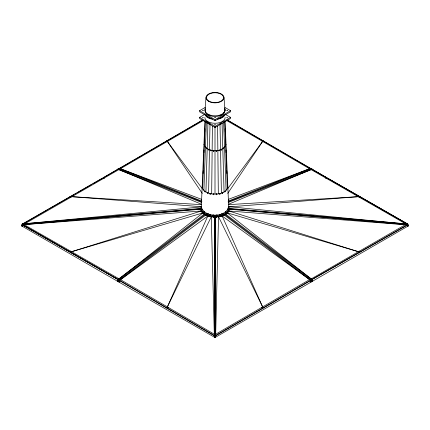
<?xml version="1.0" encoding="UTF-8"?>
<svg xmlns="http://www.w3.org/2000/svg" width="430" height="430" viewBox="0 0 430 430"><rect width="100%" height="100%" fill="white"/><g stroke="black" fill="none" stroke-linecap="round" stroke-linejoin="round"><path stroke-width="0.64" d="M202.75 119.927L118.734 168.77L22.489 223.955L22.521 226.218L21.839 226.218L21.839 224.229L22.489 223.955L201.407 208.389L201.847 212.001L205.325 214.387L209.55 216.451L214.317 216.634L214.317 337.346L215.683 337.346L215.683 216.634L214.995 216.693L215 335.491L215.005 216.693L220.45 216.451L224.675 214.387L228.153 212.001L228.593 208.389L407.511 223.955L408.161 224.229L408.161 226.218L407.479 226.218L407.479 225.019M227.83 186.727C226.443 193.613 217.472 194.602 211.678 193.876L212.399 126.071M211.678 193.876L208.588 193.14L210.007 124.179L206.352 122.072L206.787 121.926M208.588 193.14L205.927 191.963L207.937 123.265M205.927 191.963L203.89 190.425L206.352 122.072M202.664 183.47L202.745 181.46M203.073 173.424L203.186 170.748M203.487 163.378L203.594 160.702M203.922 152.666L204.035 149.989M204.336 142.62L204.465 139.341M204.761 132.128L204.895 128.844M203.89 190.425L202.611 188.641L205.325 121.341M204.927 121.169L201.315 207.056C204.524 217.881 225.476 217.881 228.685 207.056L225.073 121.169M205.013 110.058L205.981 97.669M224.025 97.664L224.987 110.058C224.793 112.708 222.256 114.246 219.993 115.052A9.987 5.767 0 0 1 208.921 114.633A9.987 5.767 0 0 1 205.357 108.57M226.04 144.27C223.455 153.01 206.545 153.01 203.96 144.27M228.319 208.287L227.959 208.018M228.319 209.071L227.959 208.803M228.685 207.953L228.217 209.996A13.685 7.901 0 0 1 213.215 215.785A13.685 7.901 0 0 1 201.315 207.953M167.367 306.918L207.819 216.048L208.158 215.624L211.458 216.414L167.367 306.918L168.329 307.471M227.744 193.398L262.633 141.432L261.671 140.873M210.066 214.398L210.066 215.962L209.84 215.65M227.346 211.598L227.153 211.323M227.362 211.802L227.137 211.49M408.161 225.019L407.511 224.739L311.266 279.925L224.675 214.387L224.675 214.667L226.852 213.017L228.217 210.829L228.873 210.985L358.314 251.674L359.281 251.12M227.502 188.953L262.633 141.432M118.008 280.983L117.524 281.263L117.524 280.064L118.008 279.505L204.696 213.893L205.325 214.667L208.158 215.908L208.158 215.624M70.246 252.125L119.459 280.344L119.459 281.822L118.976 282.101L118.976 280.903L119.459 280.344L206.147 214.731L206.147 215.016M208.158 213.898L208.502 213.554M118.965 279.005L203.148 212.732L201.783 210.829L71.686 251.674L70.719 251.12M224.675 214.667L225.304 213.893L311.992 279.505L312.476 280.064L312.476 281.263L311.992 280.983M21.839 225.019L22.489 224.739L118.734 279.925L205.325 214.387L205.325 214.667L203.148 212.732M223.498 148.189L223.745 147.995L223.498 148.968L223.493 148.167M223.493 148.758L223.707 148.001M224.901 191.264L225.153 191.071L224.901 192.043L224.895 191.237M206.663 213.269L206.663 214.833L207.244 214.79M225.814 211.791L225.562 213.549L225.562 211.985M120.416 279.844L207.819 216.048L214.317 217.085M202.17 120.486L119.459 168.571L118.976 168.345L117.524 169.183L201.729 202.492M203.884 120.201L120.416 168.727L201.579 199.332M215.683 217.085L222.181 216.048L309.584 279.618L215.683 334.212L218.542 216.414L221.842 215.624L222.181 216.048L262.633 306.918L261.671 307.471M311.266 279.925L215.683 335.491L214.317 335.491L118.734 279.925M215.683 335.717L310.541 280.57M224.815 107.366L230.544 110.677L230.544 111.789L215.064 120.728L199.584 111.789L199.584 110.677L205.32 107.366M225.384 114.396L230.544 117.379L230.544 118.497L215.064 127.43L199.584 118.497L199.584 117.379L204.744 114.396M166.405 141.056L167.372 140.497M69.762 196.849L70.73 196.29M202.256 193.398L167.367 141.432L168.329 140.873M70.719 197.23L71.686 196.671L201.229 204.642M23.241 224.82L21.5 225.825L215 337.545L408.5 225.825L406.758 224.82M199.584 110.677L215.064 119.61L230.544 110.677M199.584 117.379L215.064 126.312L230.544 117.379M359.27 252.399L360.238 251.846M262.628 308.197L263.595 307.638M221.842 215.624L221.842 215.908L223.853 214.731L310.541 280.344L310.541 281.822L311.024 282.101L311.024 280.903L312.476 280.064M24.526 224.057L22.521 224.229L47.531 209.819M48.697 209.147L73.74 194.79M74.906 194.124L76.072 193.452M77.239 192.785L91.8 184.438M92.961 183.771L102.281 178.428M103.447 177.757L119.459 168.35L201.933 201.159M103.302 178.773L104.463 178.106M311.035 279.005L405.592 224.567L407.511 224.739L228.593 209.179L228.593 209.464L229.926 209.577M221.455 149.893L221.74 149.172M222.53 193.156L222.821 192.436M204.54 213.07L204.47 213.361M204.212 211.813L204.212 213.377L204.54 213.232M204.212 213.377L204.793 213.425M223.046 214.178L223.374 214.032M223.052 214.753L223.337 214.624M222.794 214.769L223.374 214.817L223.374 213.253M228.674 204.202L311.035 169.565L405.592 223.783L407.511 223.955L407.511 224.965L310.541 280.344L311.024 280.903M228.067 201.159L310.541 168.35L312.476 169.183L228.271 202.492M228.411 201.724L311.266 168.77L407.511 223.955L359.27 196.29M228.421 199.332L309.584 168.727L226.605 120.486M71.686 251.674L202.568 213.011L204.218 214.457M219.348 150.022L218.967 150.113L218.967 150.898L219.348 150.806L219.316 150.016M218.983 150.688L219.316 150.607M219.66 194.086L219.993 194.005M202.869 211.35L202.67 211.587M202.879 211.517L202.498 211.608L203.041 211.737M219.983 215.167L220.364 215.075M219.821 215.731L220.327 215.661L220.327 215.07M220.364 214.296L220.364 215.86L219.983 215.951L219.983 214.387M219.09 216.57L220.192 216.306M22.489 223.955L201.127 206.921M22.489 224.175L24.408 224.003L118.965 169.565L201.326 204.202M70.73 252.399L22.489 224.739L201.127 210.985L202.568 213.215M200.074 208.786L201.407 208.674L201.407 208.389M22.489 224.347L201.321 208.797L201.407 209.464L200.074 209.577M22.489 224.739L201.407 209.179M359.281 197.23L358.314 196.671L228.873 206.921M216.591 150.462L216.623 151.258L216.209 151.29L216.209 150.511L216.623 150.478M216.591 151.059L216.236 151.086L216.236 150.489M216.446 193.973L216.854 193.941L216.854 194.725L216.446 194.758L216.467 193.957M216.467 194.553L216.822 194.521L216.822 193.93M202.025 209.442L201.691 209.883L201.691 209.098L201.713 209.673M201.638 209.641L202.046 209.614M216.575 215.666L216.989 215.634M216.989 214.855L216.989 216.419L216.575 216.451L216.575 214.887M215.591 216.924L217.397 216.784M215.683 217.311L216.897 217.214M228.771 204.642L358.314 196.671M201.407 208.674L200.729 208.674L201.127 206.696L71.686 196.671M228.679 209.071L228.593 208.389L229.271 208.674L228.873 206.696L407.511 224.175L382.469 209.819M228.593 209.464L229.271 209.238L228.873 211.216M21.839 225.433L22.521 225.433M407.479 225.433L408.161 225.433M214.317 336.142L215.683 336.142M213.377 150.478L213.785 150.511L213.785 151.29L213.377 151.258L213.404 150.462M213.404 151.059L213.764 151.086M213.146 193.941L213.554 193.973L213.554 194.758L213.146 194.725L213.173 193.93M213.173 194.521L213.533 194.548L213.533 193.957M227.938 209.023L228.292 209.05L228.292 209.647M227.986 209.415L228.341 209.442M227.938 209.62L228.373 209.614M213.065 215.64L213.474 215.672M213.452 216.247L213.092 216.22L213.092 215.629M212.603 216.784L214.409 216.924M213.103 217.214L214.317 217.311M228.593 208.674L229.926 208.786M405.474 224.057L407.479 224.229M228.679 208.797L407.511 224.347M214.317 216.634L215.005 216.693M211.033 150.113L210.646 150.022L210.646 150.806L211.033 150.898L211.033 150.113L211.017 150.688L210.684 150.016M210.007 194.005L210.34 194.086M209.684 215.086L210.066 215.183M209.716 215.672L210.222 215.742M209.808 216.306L210.91 216.57M358.314 251.674L226.852 212.732M118.734 168.77L201.589 201.724M208.545 149.893L208.26 149.172M207.464 193.156L207.179 192.436M225.492 213.043L225.777 213.173M225.487 213.21L225.814 213.355M206.663 214.049L206.991 214.194M206.701 214.64L206.986 214.769M227.83 120.486L310.541 168.571L359.754 196.569M326.553 177.757L311.992 169.189M327.719 178.428L337.039 183.771M338.2 184.438L352.761 192.785M353.928 193.452L355.094 194.124M356.26 194.79L381.302 209.147M325.537 178.106L326.698 178.773M118.965 278.78L24.408 224.793M22.489 224.965L118.008 279.505M117.524 280.064L118.976 280.903M262.628 140.497L263.595 141.056M166.405 307.638L167.372 308.197M227.25 119.927L311.266 168.77M120.416 279.618L214.317 334.212L211.28 217.08M119.459 280.57L214.317 335.717M206.507 148.162L206.502 148.968L206.25 147.995L206.502 148.189M206.507 148.758L206.287 148.001M205.099 191.264L204.847 191.071L205.099 192.043L205.105 191.237M311.035 278.78L227.432 213.011L225.782 214.457M221.498 213.554L221.842 213.898M167.367 141.432L202.498 188.953M262.633 306.918L218.72 217.08M224.987 110.058L224.648 108.564A9.987 5.767 0 0 1 223.654 112.945M224.648 109.22L224.987 110.714L224.648 112.203A9.987 5.767 0 0 1 212.415 116.283A9.987 5.767 0 0 1 205.352 109.22M216.989 216.419L216.602 215.65M202.17 186.727L202.611 188.641M225.105 128.844L225.239 132.128M225.535 139.341L225.664 142.62M225.965 149.989L226.078 152.666M226.406 160.702L226.513 163.378M226.814 170.748L226.927 173.424M227.255 181.46L227.336 183.47M224.675 121.341L227.389 188.641M223.648 122.072L226.11 190.425M224.073 191.963L222.063 123.265L219.993 124.179L221.412 193.14M217.601 126.071L218.322 193.876M405.592 224.793L228.873 210.985L227.432 213.215M228.373 208.05L228.319 209.851M228.217 210.829L228.217 211.114M224.331 215.296L222.181 216.247M223.046 213.398L223.046 214.962M219.993 193.414L220.026 194.204L219.644 194.296L219.66 193.489M219.993 215.15L219.993 215.742M218.542 216.414L218.542 216.698M215.064 119.61L215.064 120.728M215.064 126.312L215.064 127.43M215 126.931L215 194.129M213.474 214.887L213.474 216.451L213.065 216.424L213.065 214.86M211.458 216.414L211.458 216.698M210.34 193.489L210.356 194.296L209.974 194.204L210.007 193.409M209.684 214.307L209.684 215.871M207.819 216.247L205.669 215.296M206.991 213.414L206.991 214.978M204.465 212.006L204.465 213.57M201.783 210.829L201.783 211.114M201.321 208.797L201.407 209.458L200.729 209.238L201.127 211.216M225.169 117.417A10.17 5.869 0 0 1 215 123.286A10.17 5.869 0 0 1 204.83 117.417M224.82 115.025A10.17 5.869 0 0 1 217.634 119.174M212.366 119.174A10.17 5.869 0 0 1 205.18 115.025M224.159 114.923A9.487 5.477 0 0 1 218.048 118.691M211.952 118.691A9.487 5.477 0 0 1 205.841 114.923M221.708 114.584A9.487 5.477 0 0 1 220.267 115.267M209.732 115.267A9.487 5.477 0 0 1 208.292 114.584M202.707 110.634L203.245 110.677L202.707 110.634M202.707 117.336L203.245 117.379L202.734 117.299M214.801 117.616L215.339 117.659L214.801 117.616M214.801 124.318L215.339 124.361L214.828 124.281M226.895 110.634L227.432 110.677L226.895 110.634M226.895 117.336L227.432 117.379L226.922 117.299M221.778 149.178L221.45 150.108L221.778 149.178M222.858 192.441L222.53 193.366L222.858 192.441M208.55 149.323L208.217 149.178L208.55 150.102L208.545 149.301M207.47 192.586L207.142 192.441L207.47 193.366L207.464 192.565M208.625 101.351A9.025 5.208 0 0 0 223.718 99.013A9.025 5.208 0 0 0 212.667 92.633A9.025 5.208 0 0 0 208.625 101.351M208.98 101.147A8.519 4.918 0 0 0 223.234 98.938A8.519 4.918 0 0 0 212.796 92.912A8.519 4.918 0 0 0 208.98 101.147"/></g></svg>
